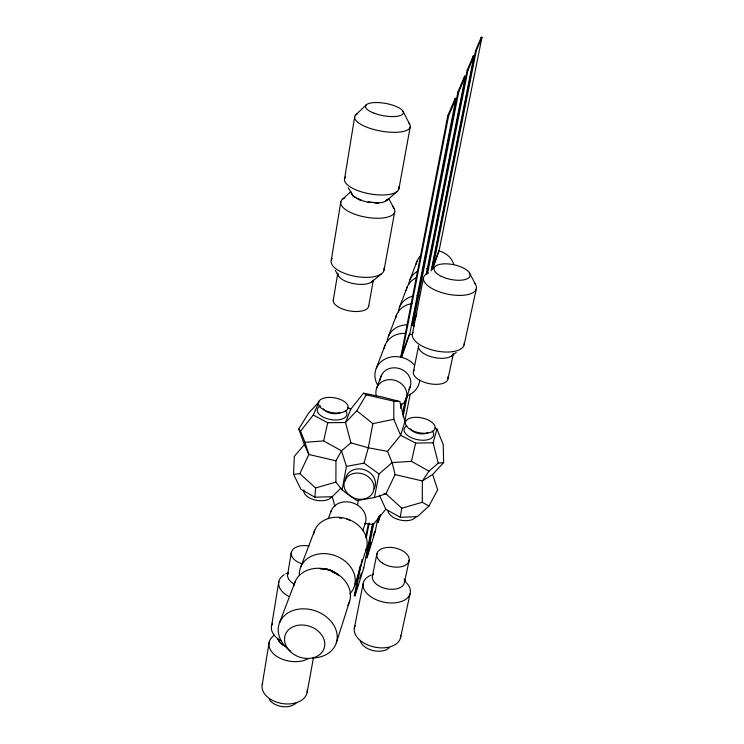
<?xml version="1.0" encoding="UTF-8"?>
<svg xmlns="http://www.w3.org/2000/svg" width="744" height="744" viewBox="0 0 744 744"><rect width="100%" height="100%" fill="white"/><g stroke="black" fill="none" stroke-linecap="round" stroke-linejoin="round"><path stroke-width="1.12" d="M434.97 428.07L436.951 429.083L433.11 442.782L415.617 443.108L400.616 435.259L393.818 419.3L393.827 401.183L366.243 394.832L363.509 393.176L350.74 409.191L345.514 422.508L350.908 442.857L368.308 447.776L387.512 451.357L392.153 462.591L395.083 474.588L385.931 493.802L374.418 497.55L356.962 500.619L342.119 489.98L335.907 482.093L335.953 460.806L341.505 450.808L350.908 442.857M443.619 462.647L432.664 474.449L437.658 489.822L428.944 506.05L422.285 502.312L422.369 480.95L428.953 471.147L438.263 463.14L443.619 462.647L443.238 444.605L436.951 429.083M340.892 488.101L332.261 496.704L314.926 497.224L300.939 489.347L293.536 474.347L294.326 456.37L304.38 444.587L298.735 429.009L308.388 413.404L318.999 401.872M314.926 497.224L315.577 487.971L299.823 473.649L293.536 474.347M271.616 625.732L278.842 581.483M331.257 260.381L340.836 201.726M344.602 178.662L354.749 116.492M262.269 684.396L269.151 642.277M428.944 506.05L417.328 516.671L400.281 517.275L401.779 508.189L385.931 493.802L383.634 493.988M287.63 574.61L291.267 552.727M333.275 300.176L337.767 273.178A18.116 7.645 10 0 0 353.512 283.622A18.116 7.645 10 0 0 373.256 280.116M368.615 306.444L373.237 280.655M342.119 489.98L346.416 466.358L341.505 450.808L323.649 440.913L304.975 442.308L300.539 431.157L298.735 429.009M384.043 270.165L394.72 211.742M398.923 188.771L410.232 126.861M307.105 692.515L313.531 657.352M357.576 504.534L358.478 499.754M366.243 394.832L356.757 410.753L372.874 423.634L368.308 447.776L364.03 463.14L346.416 466.358M372.474 523.646L363.769 567.97L354.99 595.814L354.321 595.656L360.087 566.054M365.63 537.587L368.289 523.925M400.774 357.129L447.814 115.627L455.207 98.32L455.979 98.487L409.712 334.056L401.509 357.297L400.774 357.129L402.272 352.907M354.99 595.814L362.096 559.376M366.318 537.745L369.201 522.948M401.509 357.297L448.613 115.804L455.979 98.487M374.418 497.55L379.022 473.965L392.153 462.591L411.469 461.327L428.953 471.147M454.761 100.589L455.207 98.32M377.84 518.317L375.143 531.923L367.006 557.73L366.355 557.582L372.828 524.669M416.873 313.773L412.715 325.537L412.009 325.379L457.904 91.996L464.647 76.176L465.391 76.334L426.135 274.527M367.006 557.73L373.702 523.683M412.715 325.537L458.667 92.163L465.391 76.334M354.321 628.317L363.128 583.659M412.353 334.288L423.448 278.07M464.2 78.455L464.647 76.176M380.547 514.792L378.138 522.428L377.515 522.279L378.649 516.578M400.56 406.075L401.007 403.797M426.656 274.48L467.12 70.392L473.314 55.874L474.021 56.033L431.139 270.863M378.138 522.428L379.496 515.592M400.756 408.502L401.658 403.946M427.558 273.494L467.855 70.55L474.021 56.033M472.635 59.288L473.314 55.874M402.532 414.166L405.489 399.361M402.904 414.362L406.308 397.287M481.963 37.349L476.281 50.713L432.562 269.291L431.911 269.142L475.583 50.564L481.284 37.2L481.963 37.349L439.016 250.998L432.943 268.212M403.062 416.779L407.387 395.157M372.502 575.707L376.929 553.629M413.422 371.647L418.612 345.774M480.819 39.469L481.284 37.2M404.699 421.718L410.195 394.394M404.476 582.254L409.191 560.223M448.037 378.649L453.319 353.958M400.449 638.045L410.121 593.526M464.117 344.937L476.29 288.886M323.649 440.913L327.732 422.75L313.271 415.05L300.539 431.157M411.469 461.327L415.617 443.108M354.321 595.656L357.706 584.942M359.733 578.525L361.426 573.168M366.355 557.582L368.057 552.206M368.736 550.058L371.117 542.525M373.153 536.08L374.176 532.853M377.515 522.279L379.245 516.829M336.362 642.732L349.624 601.18M354.414 586.16L366.318 548.867M362.839 530.667L365.22 523.404M406.168 398.923L410.139 386.861M401.146 357.213L409.358 333.972A22.05 19.539 19.2 0 1 411.283 334.493M415.431 316.777L412.362 325.454A21.799 19.391 19.2 0 1 414.269 325.974M432.236 269.216L438.346 251.928M412.009 325.379L413.143 322.171M431.911 269.142L433.436 264.836M328.299 518.68L331.331 510.496M376.799 387.698L381.207 375.785M279.679 622.403L295.173 581.641M300.771 566.909L314.675 530.332M376.232 368.438L385.132 345.021M388.396 336.437L396.599 314.87M399.602 306.956L407.182 287.026M409.963 279.707L416.984 261.246M313.271 415.05L318.646 402.681M299.823 473.649L308.862 454.482L304.975 442.308M385.364 201.382L387.764 199.252L385.364 201.382A18.647 6.994 10.1 0 1 378.622 202.87L368.029 202.136A18.647 6.994 10.1 0 1 361.463 200.424L353.437 196.221L348.248 187.795M387.512 451.357L400.616 435.259L404.969 421.709L399.788 401.518L382.425 397.017L363.509 393.176M364.69 523.274L373.097 524.632L385.783 509.259L379.477 495.299M356.757 410.753L345.514 422.508L327.732 422.75M355.669 114.967L366.197 104.941M342.584 199.187L350.815 191.645M386.908 200.378L397.398 191.292M371.712 281.948L381.514 273.811M451.376 356.088L456.23 352.433M432.664 474.449L422.369 480.95L395.083 474.588M315.577 487.971L335.907 482.093M401.779 508.189L422.285 502.312M372.874 423.634L393.818 419.3M375.134 202.917L378.622 202.87L368.029 202.136L369.759 202.424M393.827 401.183L399.788 401.518M327.351 569.29L320.162 568.732C326.96 568.202 333.917 570.76 338.678 575.642M329.053 569.755L323.854 568.732L330.764 570.378L337.283 574.322L330.764 570.378L332.261 572.09M475.583 50.564L476.281 50.713M467.12 70.392L467.855 70.55M457.904 91.996L458.667 92.163M447.814 115.627L448.613 115.804M439.016 250.998L438.7 250.923A19.614 17.949 19.2 0 1 453.803 264.353M335.953 460.806L308.862 454.482L304.38 444.587M374.511 531.774L375.143 531.923M363.118 567.812L363.769 567.97M358.348 199.197L361.463 200.424L356.915 198.499M347.671 407.591L350.74 409.191M385.783 509.259L400.281 517.275M330.764 570.378L334.279 572.713M364.03 463.14L379.022 473.965M354.163 196.528L355.604 197.765L352.628 195.44L354.442 197.002M372.409 523.785L373.097 524.632M404.159 578.888L405.713 581.231M335.293 270.407L338.446 275.922M388.712 198.602L394.181 208.645M469.538 273.048L475.556 284.506M402.932 111.154L409.6 124.053M351.224 192.482L351.996 194.658M351.298 193.17L351.549 193.896M332.261 496.704L334.902 506.497M433.11 442.782L438.263 463.14M293.992 585.733A28.942 23.278 19.3 0 1 330.131 570.378A28.942 23.278 19.3 0 1 347.829 605.188M290.653 651.13A30.132 23.799 19.3 0 1 288.923 612.359A30.132 23.799 19.3 0 1 334.567 626.597A30.132 23.799 19.3 0 1 312.545 657.956M339.366 518.131A18.47 15.215 19.3 0 1 341.84 518.177M346.778 519.145A18.47 15.215 19.3 0 1 350.024 520.456M313.531 534.294A27.454 22.562 19.3 0 1 346.741 518.801A27.454 22.562 19.3 0 1 365.574 550.83M299.348 575.214A28.514 23.073 19.3 0 1 335.47 555.759A28.514 23.073 19.3 0 1 349.82 593.814M330.801 512.002A18.144 15.057 19.3 0 1 353.698 503.232A18.144 15.057 19.3 0 1 364.579 524.873M389.112 647.866A15.922 9.97 12.1 0 1 372.939 650.535A15.922 9.97 12.1 0 1 360.245 640.909M400.737 635.376A23.585 14.648 12.1 0 1 374.558 647.085A23.585 14.648 12.1 0 1 355.093 625.797M405.871 582.217A24.022 14.285 12 0 1 401.174 601.58A24.022 14.285 12 0 1 368.364 594.837A24.022 14.285 12 0 1 371.247 575.093M404.373 580.171A16.331 9.626 12 0 1 386.61 588.783A16.331 9.626 12 0 1 373.367 573.819M296.642 702.494A15.392 10.258 9.1 0 1 282.832 706.679A15.392 10.258 9.1 0 1 269.43 699.648M307.226 689.66A22.794 15.094 9.1 0 1 282.692 703.619A22.794 15.094 9.1 0 1 262.66 683.094M308.128 658.747A23.194 14.796 9.3 0 1 276.238 656.013A23.194 14.796 9.3 0 1 274.471 635.218M285.724 646.359A15.764 9.979 9.3 0 1 279.986 642.314M279.195 641.319A15.764 9.979 9.3 0 1 278.098 639.273M285.491 646.304A15.764 9.979 9.3 0 1 277.865 639.217M281.409 640.984A23.352 14.666 9.3 0 1 272.574 623.24M288.895 596.474A23.78 14.322 9.4 0 1 284.227 574.694M285.854 573.81A23.78 14.322 9.4 0 1 287.668 573.029M294.652 584.319A16.163 9.653 9.4 0 1 288.347 572.564M301.45 563.645A16.303 9.533 9.5 0 1 291.667 551.341A16.303 9.533 9.5 0 1 309.086 545.957M408.856 123.02A28.226 9.374 10.2 0 1 380.5 131A28.226 9.374 10.2 0 1 357.557 113.6M398.793 186.818A27.63 10.174 10.1 0 1 369.508 193.812A27.63 10.174 10.1 0 1 345.532 176.979M392.497 206.367A27.416 10.463 10.1 0 1 365.657 217.155A27.416 10.463 10.1 0 1 344.956 197.727M383.969 268.026A26.849 11.169 10 0 1 355.241 276.359A26.849 11.169 10 0 1 332.205 258.531M368.699 305.617A17.949 7.858 10 0 1 349.531 310.908A17.949 7.858 10 0 1 333.498 299.367M474.746 283.287A26.979 11.225 11.6 0 1 446.502 293.889A26.979 11.225 11.6 0 1 428.358 272.89M453.431 353.474A17.837 8.119 11.6 0 1 435.705 357.799A17.837 8.119 11.6 0 1 418.556 347.522M418.491 347.048A17.837 8.119 11.6 0 1 418.509 346.276M464.256 342.752A26.431 11.867 11.6 0 1 435.956 350.898A26.431 11.867 11.6 0 1 413.06 332.261M447.832 376.827A17.67 8.305 11.7 0 1 429.139 383.616A17.67 8.305 11.7 0 1 414.269 370.038M345.179 410.242A15.019 7.533 9.8 0 1 340.733 419.439A15.019 7.533 9.8 0 1 321.25 415.98A15.019 7.533 9.8 0 1 320.543 405.871M332.001 496.434A14.564 7.979 9.6 0 1 315.214 500.061A14.564 7.979 9.6 0 1 303.868 489.831M340.231 412.678A9.746 4.864 9.8 0 1 330.782 413.227A9.746 4.864 9.8 0 1 323.398 408.791M345.532 480.922A15.215 12.806 19.3 0 1 363.584 469.511A15.215 12.806 19.3 0 1 374.009 488.808M432.283 430.99A15.075 7.589 11.7 0 1 427.288 439.844A15.075 7.589 11.7 0 1 408.214 435.947A15.075 7.589 11.7 0 1 406.884 425.81M427.921 432.478A9.774 4.901 11.7 0 1 418.63 433.529A9.774 4.901 11.7 0 1 410.446 428.897M416.249 516.215A14.61 8.045 11.9 0 1 400.663 520.14A14.61 8.045 11.9 0 1 387.866 510.31M384.118 348.443A22.05 19.539 19.2 0 1 405.359 333.405M380.277 380.017A15.494 13.578 19.3 0 1 399.751 368.68A15.494 13.578 19.3 0 1 408.828 389.438M419.7 380.277A22.739 19.967 19.3 0 1 406.14 396.096M377.812 385.401A22.739 19.967 19.3 0 1 384.397 359.399A22.739 19.967 19.3 0 1 414.306 364.867M416.036 264.39A19.614 17.949 19.2 0 1 421.039 255.397M408.772 284.543A20.153 18.312 19.2 0 1 417.235 271.421M426.665 268.705A20.153 18.312 19.2 0 1 428.581 268.714M406.215 290.262A20.358 18.451 19.2 0 1 416.296 277.754M398.384 311.931A20.944 18.832 19.2 0 1 412.855 296.196M416.9 295.675A20.944 18.832 19.2 0 1 418.9 295.694M395.603 318.19A21.176 18.981 19.2 0 1 412.027 303.673M387.15 341.561A21.799 19.391 19.2 0 1 406.336 324.868M376.492 396.385A15.726 13.718 19.3 0 1 385.336 380.314A15.726 13.718 19.3 0 1 404.903 387.801A15.726 13.718 19.3 0 1 400.458 405.554M289.453 650.693A20.572 16.191 19.3 0 0 323.696 649.466A20.572 16.191 19.3 0 0 300.808 625.006A20.572 16.191 19.3 0 0 289.453 650.693M382.481 563.152A16.47 9.505 11.9 0 0 408.968 561.209A16.47 9.505 11.9 0 0 387.531 547.426A16.47 9.505 11.9 0 0 382.481 563.152M373.907 113.125A19.204 6.24 10.2 0 0 403.341 113.023A19.204 6.24 10.2 0 0 376.111 102.532A19.204 6.24 10.2 0 0 373.907 113.125M441.294 276.34A18.349 7.514 11.6 0 0 470.013 275.978A18.349 7.514 11.6 0 0 444.986 263.822A18.349 7.514 11.6 0 0 441.294 276.34M324.579 410.242A15.057 7.487 9.8 0 0 348.09 407.87A15.057 7.487 9.8 0 0 327.137 397.519A15.057 7.487 9.8 0 0 324.579 410.242M347.513 493.514A15.28 12.843 19.3 0 0 373.153 491.961A15.28 12.843 19.3 0 0 356.376 473.082A15.28 12.843 19.3 0 0 347.513 493.514M411.134 429.93A15.113 7.552 11.7 0 0 435.017 428.628A15.113 7.552 11.7 0 0 414.696 417.328A15.113 7.552 11.7 0 0 411.134 429.93"/></g></svg>
